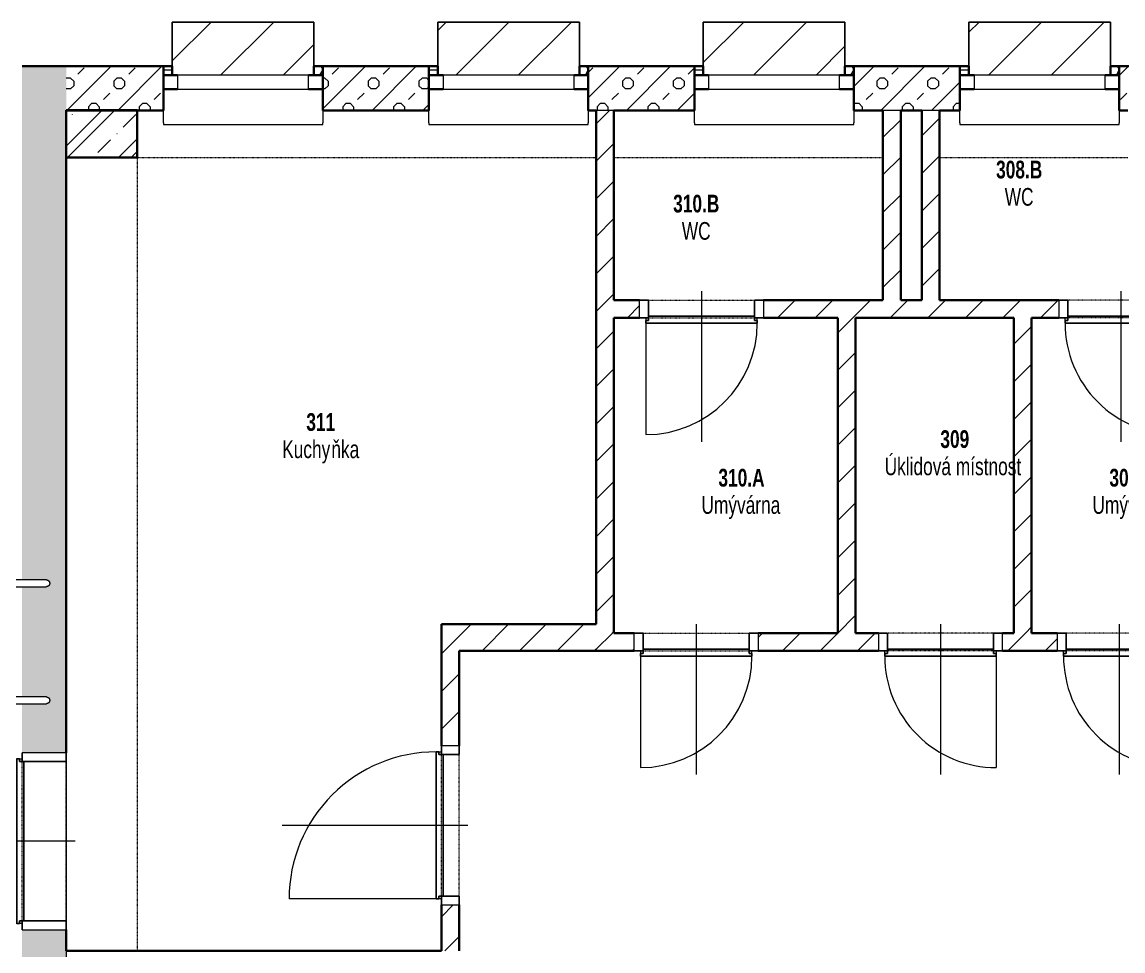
# Model space of a CAD drawing. Header units: millimetres. Extents: x -2861 to 222032, y -45352 to 20466.
# Drawn here: x 16562 to 22782, y -21143 to -15893 of the extents above; entities that cross this region are included whole.
import ezdxf

# ---------------------------------------------------------------- set-up
doc = ezdxf.new("R2010")
doc.units = ezdxf.units.MM
doc.linetypes.add('Dash dot dot', pattern=[5, 2, -1, 0, -1, 0, -1])
doc.linetypes.add('Čerchovaná se dvěma tečkami', pattern=[2.59, 1, -0.53, 0, -0.53, 0, -0.53])
for name, color, linetype, lineweight in [('A-AREA-IDEN', 2, 'Continuous', 9), ('A-DETL', 90, 'Continuous', 13), ('A-DOOR', 31, 'Continuous', 13), ('A-DOOR-FRAM', 31, 'Continuous', 25), ('A-GENM', 13, 'Continuous', 13), ('A-GLAZ', 151, 'Continuous', 13), ('A-WALL', 113, 'Continuous', 13), ('A-WALL-PATT', 111, 'Continuous', 35), ('Q-SPCQ', 91, 'Continuous', 13)]:
    doc.layers.add(name, color=color, linetype=linetype, lineweight=lineweight)
doc.styles.add('Arial_2', font='arial.ttf', dxfattribs={"width": 0.7, "height": 100})
doc.styles.add('Arial_B', font='arialbd.ttf', dxfattribs={"width": 0.7, "height": 100})
pattern_1 = [(45, (0, 0), (-106.066, 106.066), [])]

# ---------------------------------------------------------------- blocks, each defined once
blk = doc.blocks.new('DVERE_1k_oblozka - DD03_01_600x1970_koupelna-1549526-2NP_DEMOLICE A')
at = {"layer": 'A-DOOR'}
for p, q in [((0, 102.9), (0, -747.1)), ((-350, 52.9), (-300, 52.9)), ((-350, -47.1), (-350, 52.9)), ((-300, 52.9), (-300, -47.1)), ((300, 52.9), (350, 52.9)), ((300, -47.1), (300, 52.9)), ((350, 52.9), (350, -47.1)), ((-300, -47.1), (-350, -47.1)), ((-315, -47.1), (-315, -707.1)), ((350, -47.1), (300, -47.1)), ((315, -77.1), (315, -47.1)), ((205, -77.1), (-205, -77.1))]:
    blk.add_line(p, q, dxfattribs=at)
at = {"layer": 'A-DOOR', "linetype": 'Čerchovaná se dvěma tečkami'}
for p, q in [((-300, 52.9), (300, 52.9)), ((-300, -47.1), (300, -47.1))]:
    blk.add_line(p, q, dxfattribs=at)
at = {"layer": 'A-DOOR', "lineweight": 25}
for p, q in [((-315, -62.1), (-300, -62.1)), ((-315, -77.1), (-315, -62.1)), ((-300, -37.1), (300, -37.1)), ((-300, -62.1), (-300, -47.1)), ((300, -47.1), (300, -62.1)), ((300, -62.1), (315, -62.1)), ((315, -62.1), (315, -77.1)), ((315, -77.1), (-315, -77.1))]:
    blk.add_line(p, q, dxfattribs=at)
at = {"layer": 'A-DOOR'}
blk.add_arc((-315, -77.1), 630, 270, 0, dxfattribs=at)
at = {"layer": 'A-DOOR-FRAM'}
for p, q in [((-350, 52.9), (-300, 52.9)), ((-300, 52.9), (-300, -47.1)), ((300, -47.1), (300, 52.9)), ((350, 52.9), (300, 52.9)), ((-300, -47.1), (-350, -47.1)), ((300, -47.1), (350, -47.1))]:
    blk.add_line(p, q, dxfattribs=at)
blk = doc.blocks.new('DVERE_1k_oblozka - DD03_01_600x1970_koupelna-1549527-2NP_DEMOLICE A')
at = {"layer": 'A-DOOR'}
for p, q in [((0, -102.9), (0, 747.1)), ((-315, 47.1), (-315, 707.1)), ((205, 77.1), (-205, 77.1)), ((315, 77.1), (315, 47.1)), ((-300, 47.1), (-350, 47.1)), ((-350, 47.1), (-350, -52.9)), ((-300, -52.9), (-300, 47.1)), ((350, 47.1), (300, 47.1)), ((300, 47.1), (300, -52.9)), ((350, -52.9), (350, 47.1)), ((-350, -52.9), (-300, -52.9)), ((300, -52.9), (350, -52.9))]:
    blk.add_line(p, q, dxfattribs=at)
at = {"layer": 'A-DOOR', "lineweight": 25}
for p, q in [((315, 77.1), (-315, 77.1)), ((-315, 77.1), (-315, 62.1)), ((315, 62.1), (315, 77.1)), ((-315, 62.1), (-300, 62.1)), ((-300, 62.1), (-300, 47.1)), ((-300, 37.1), (300, 37.1)), ((300, 47.1), (300, 62.1)), ((300, 62.1), (315, 62.1))]:
    blk.add_line(p, q, dxfattribs=at)
at = {"layer": 'A-DOOR', "linetype": 'Čerchovaná se dvěma tečkami'}
for p, q in [((-300, 47.1), (300, 47.1)), ((-300, -52.9), (300, -52.9))]:
    blk.add_line(p, q, dxfattribs=at)
at = {"layer": 'A-DOOR'}
blk.add_arc((-315, 77.1), 630, 360, 90, dxfattribs=at)
at = {"layer": 'A-DOOR-FRAM'}
for p, q in [((-300, 47.1), (-350, 47.1)), ((-300, -52.9), (-300, 47.1)), ((300, 47.1), (300, -52.9)), ((300, 47.1), (350, 47.1)), ((-350, -52.9), (-300, -52.9)), ((350, -52.9), (300, -52.9))]:
    blk.add_line(p, q, dxfattribs=at)
blk = doc.blocks.new('OKNO_1k_nadsvetlik - OKNO_1k_nadsvetlik_900 x 1500-1969521-2NP_DEMOLICE A')
at = {"layer": 'A-GLAZ'}
h = blk.add_hatch(dxfattribs=at)
h.set_pattern_fill('FP_54', color=256, style=0, pattern_type=2)
h.set_pattern_definition([(0, (-22311.45, 16268.276), (75, 43.3), [50, -100]), (60, (-22261.45, 16268.276), (0.0011, 86.601905), [50, -100]), (300, (-22261.45, 16268.276), (74.9989, -43.301905), [50, -100])])
h.paths.add_polyline_path([(450, 75), (450, 126), (400, 126), (400, 75)])
h.paths.add_polyline_path([(-450, 75), (-400, 75), (-400, 126), (-450, 126), (-450, 125)])
at = {"layer": 'A-GLAZ', "lineweight": 35}
for p, q in [((-400, 126), (-450, 126)), ((-450, 126), (-450, 125)), ((-400, 75), (-400, 126)), ((400, 126), (400, 75)), ((450, 126), (400, 126)), ((450, 125), (450, 126)), ((-450, 75), (-400, 75)), ((-370, 75), (-450, 75)), ((450, 75), (370, 75)), ((400, 75), (450, 75)), ((-450, -5), (-370, -5)), ((370, -5), (450, -5))]:
    blk.add_line(p, q, dxfattribs=at)
at = {"layer": 'A-GLAZ'}
for p, q in [((370, 75), (-370, 75)), ((-370, 75), (-370, -5)), ((370, -5), (370, 75)), ((-370, -5), (370, -5))]:
    blk.add_line(p, q, dxfattribs=at)
blk = doc.blocks.new('parapet s nosem_vnitní - parapet s nosem_vnitní-1280301-2NP_DEMOLICE A')
at = {"layer": 'A-GENM'}
for p, q in [((-450, -190), (-450, -120)), ((450, -120), (450, -190)), ((-450, -190), (-450, -200)), ((-450, -200), (450, -200)), ((450, -200), (450, -190))]:
    blk.add_line(p, q, dxfattribs=at)
blk = doc.blocks.new('parapet_ext - parapet_ext-V32-2NP_DEMOLICE A')
at = {"layer": 'Q-SPCQ'}
h = blk.add_hatch(dxfattribs=at)
h.set_pattern_fill('FP_55', color=41, style=0, pattern_type=2)
h.set_pattern_definition([(45, (-22311.45, 16193.28), (-176.7767, 176.7767), [])])
h.paths.add_polyline_path([(-256, 0), (400, 0), (400, 300), (-400, 300), (-400, 0), (-370, 0)])
at = {"layer": 'Q-SPCQ', "color": 31, "lineweight": 25}
for p, q in [((-400, 51), (-400, 300)), ((-400, 300), (400, 300)), ((400, 300), (400, 51))]:
    blk.add_line(p, q, dxfattribs=at)
blk = doc.blocks.new('OKNO_1k_nadsvetlik - OKNO_1k_nadsvetlik_900 x 1500-V33-2NP_DEMOLICE A')
at = {"layer": 'A-GLAZ'}
h = blk.add_hatch(dxfattribs=at)
h.set_pattern_fill('FP_56', color=256, style=0, pattern_type=2)
h.set_pattern_definition([(0, (-20811.45, 16268.276), (75, 43.3), [50, -100]), (60, (-20761.45, 16268.276), (0.0011, 86.601905), [50, -100]), (300, (-20761.45, 16268.276), (74.9989, -43.301905), [50, -100])])
h.paths.add_polyline_path([(450, 75), (450, 126), (400, 126), (400, 75)])
h.paths.add_polyline_path([(-400, 75), (-400, 126), (-450, 126), (-450, 75)])
at = {"layer": 'A-GLAZ', "lineweight": 35}
for p, q in [((-400, 126), (-450, 126)), ((-450, 126), (-450, 125)), ((-400, 75), (-400, 126)), ((400, 126), (400, 75)), ((450, 126), (400, 126)), ((450, 125), (450, 126)), ((-450, 75), (-400, 75)), ((-370, 75), (-450, 75)), ((450, 75), (370, 75)), ((400, 75), (450, 75)), ((-450, -5), (-370, -5)), ((370, -5), (450, -5))]:
    blk.add_line(p, q, dxfattribs=at)
at = {"layer": 'A-GLAZ'}
for p, q in [((370, 75), (-370, 75)), ((-370, 75), (-370, -5)), ((370, -5), (370, 75)), ((-370, -5), (370, -5))]:
    blk.add_line(p, q, dxfattribs=at)
blk = doc.blocks.new('parapet_ext - parapet_ext-V34-2NP_DEMOLICE A')
at = {"layer": 'Q-SPCQ'}
h = blk.add_hatch(dxfattribs=at)
h.set_pattern_fill('FP_57', color=41, style=0, pattern_type=2)
h.set_pattern_definition([(45, (-20811.45, 16193.28), (-176.7767, 176.7767), [])])
h.paths.add_polyline_path([(370, 0), (400, 0), (400, 300), (-400, 300), (-400, 0), (-370, 0)])
at = {"layer": 'Q-SPCQ', "color": 31, "lineweight": 25}
for p, q in [((-400, 51), (-400, 300)), ((-400, 300), (400, 300)), ((400, 300), (400, 51))]:
    blk.add_line(p, q, dxfattribs=at)
blk = doc.blocks.new('OKNO_1k_nadsvetlik - OKNO_1k_nadsvetlik_900 x 1500-V35-2NP_DEMOLICE A')
at = {"layer": 'A-GLAZ'}
h = blk.add_hatch(dxfattribs=at)
h.set_pattern_fill('FP_58', color=256, style=0, pattern_type=2)
h.set_pattern_definition([(0, (-19311.45, 16268.276), (75, 43.3), [50, -100]), (60, (-19261.45, 16268.276), (0.0011, 86.601905), [50, -100]), (300, (-19261.45, 16268.276), (74.9989, -43.301905), [50, -100])])
h.paths.add_polyline_path([(450, 75), (450, 126), (400, 126), (400, 75)])
h.paths.add_polyline_path([(-400, 75), (-400, 126), (-450, 126), (-450, 75)])
at = {"layer": 'A-GLAZ', "lineweight": 35}
for p, q in [((-400, 126), (-450, 126)), ((-450, 126), (-450, 125)), ((-400, 75), (-400, 126)), ((400, 126), (400, 75)), ((450, 126), (400, 126)), ((450, 125), (450, 126)), ((-450, 75), (-400, 75)), ((-370, 75), (-450, 75)), ((450, 75), (370, 75)), ((400, 75), (450, 75)), ((-450, -5), (-370, -5)), ((370, -5), (450, -5))]:
    blk.add_line(p, q, dxfattribs=at)
at = {"layer": 'A-GLAZ'}
for p, q in [((370, 75), (-370, 75)), ((-370, 75), (-370, -5)), ((370, -5), (370, 75)), ((-370, -5), (370, -5))]:
    blk.add_line(p, q, dxfattribs=at)
blk = doc.blocks.new('parapet_ext - parapet_ext-V36-2NP_DEMOLICE A')
at = {"layer": 'Q-SPCQ'}
h = blk.add_hatch(dxfattribs=at)
h.set_pattern_fill('FP_59', color=41, style=0, pattern_type=2)
h.set_pattern_definition([(45, (-19311.45, 16193.28), (-176.7767, 176.7767), [])])
h.paths.add_polyline_path([(168.7, 0), (400, 0), (400, 300), (-400, 300), (-400, 0), (-370, 0)])
at = {"layer": 'Q-SPCQ', "color": 31, "lineweight": 25}
for p, q in [((-400, 51), (-400, 300)), ((-400, 300), (400, 300)), ((400, 300), (400, 51))]:
    blk.add_line(p, q, dxfattribs=at)
blk = doc.blocks.new('OKNO_1k_nadsvetlik - OKNO_1k_nadsvetlik_900 x 1500-V37-2NP_DEMOLICE A')
at = {"layer": 'A-GLAZ'}
h = blk.add_hatch(dxfattribs=at)
h.set_pattern_fill('FP_60', color=256, style=0, pattern_type=2)
h.set_pattern_definition([(0, (-17811.45, 16268.276), (75, 43.3), [50, -100]), (60, (-17761.45, 16268.276), (0.0011, 86.601905), [50, -100]), (300, (-17761.45, 16268.276), (74.9989, -43.301905), [50, -100])])
h.paths.add_polyline_path([(450, 75), (450, 126), (400, 126), (400, 75)])
h.paths.add_polyline_path([(-450, 75), (-400, 75), (-400, 126), (-450, 126), (-450, 125)])
at = {"layer": 'A-GLAZ', "lineweight": 35}
for p, q in [((-400, 126), (-450, 126)), ((-450, 126), (-450, 125)), ((-400, 75), (-400, 126)), ((400, 126), (400, 75)), ((450, 126), (400, 126)), ((450, 125), (450, 126)), ((-450, 75), (-400, 75)), ((-370, 75), (-450, 75)), ((450, 75), (370, 75)), ((400, 75), (450, 75)), ((-450, -5), (-370, -5)), ((370, -5), (450, -5))]:
    blk.add_line(p, q, dxfattribs=at)
at = {"layer": 'A-GLAZ'}
for p, q in [((370, 75), (-370, 75)), ((-370, 75), (-370, -5)), ((370, -5), (370, 75)), ((-370, -5), (370, -5))]:
    blk.add_line(p, q, dxfattribs=at)
blk = doc.blocks.new('parapet_ext - parapet_ext-V38-2NP_DEMOLICE A')
at = {"layer": 'Q-SPCQ'}
h = blk.add_hatch(dxfattribs=at)
h.set_pattern_fill('FP_61', color=41, style=0, pattern_type=2)
h.set_pattern_definition([(45, (-17811.45, 16193.28), (-176.7767, 176.7767), [])])
h.paths.add_polyline_path([(-48.2, 0), (400, 0), (400, 300), (-400, 300), (-400, 0), (-370, 0)])
at = {"layer": 'Q-SPCQ', "color": 31, "lineweight": 25}
for p, q in [((-400, 51), (-400, 300)), ((-400, 300), (400, 300)), ((400, 300), (400, 51))]:
    blk.add_line(p, q, dxfattribs=at)
blk = doc.blocks.new('Žebřík - Standardní 2-1244553-2NP_DEMOLICE A')
at = {"layer": 'Q-SPCQ', "color": 41}
for p, q in [((-349.7, 387.7), (-349.7, 0)), ((-330.6, 387.7), (-349.7, 387.7)), ((-311.6, 387.7), (-330.6, 387.7)), ((-311.6, 425.8), (-301.6, 425.8)), ((-311.6, 349.6), (-311.6, 425.8)), ((-311.6, 0), (-311.6, 387.7)), ((-301.6, 425.8), (-200, 425.8)), ((-301.6, 425.8), (-301.6, 349.6)), ((-200, 425.8), (-200, 349.6)), ((200, 397.7), (-200, 397.7)), ((-200, 377.7), (200, 377.7)), ((200, 425.8), (301.6, 425.8)), ((200, 425.8), (200, 349.6)), ((301.6, 425.8), (311.6, 425.8)), ((301.6, 349.6), (301.6, 425.8)), ((311.6, 425.8), (311.6, 349.6)), ((311.6, 387.7), (311.6, 0)), ((330.7, 387.7), (311.6, 387.7)), ((349.7, 387.7), (330.7, 387.7)), ((349.7, 0), (349.7, 387.7)), ((-301.6, 349.6), (-311.6, 349.6)), ((-200, 349.6), (-301.6, 349.6)), ((301.6, 349.6), (200, 349.6)), ((311.6, 349.6), (301.6, 349.6))]:
    blk.add_line(p, q, dxfattribs=at)
for points, knots in [([(-330.6, -19.1), (-332.3, -19.1), (-334.8, -18.7), (-338, -17.7), (-340.2, -16.5), (-341.9, -15.4), (-343.2, -14.3), (-344.4, -13.2), (-345.8, -11.6), (-347, -9.9), (-347.7, -8.4), (-348.3, -7.3), (-348.7, -6.1), (-349.1, -4.9), (-349.3, -3.7), (-349.6, -2.5), (-349.7, -1.2), (-349.7, -0.4), (-349.7, 0)], [0, 0, 0, 0, 0.0833333, 0.125, 0.1666667, 0.2083333, 0.2291667, 0.25, 0.2916667, 0.3333333, 0.3541667, 0.375, 0.3958333, 0.4166667, 0.4375, 0.4583333, 0.4791667, 0.5, 0.5, 0.5, 0.5]), ([(-311.6, 0), (-311.6, -0.4), (-311.6, -1.2), (-311.7, -2.5), (-312, -3.7), (-312.2, -4.9), (-312.6, -6.1), (-313, -7.3), (-313.6, -8.4), (-314.1, -9.5), (-314.8, -10.6), (-315.8, -11.9), (-316.9, -13.2), (-318.1, -14.3), (-319.4, -15.4), (-321.1, -16.5), (-323.3, -17.7), (-326.5, -18.7), (-329, -19.1), (-330.6, -19.1)], [0.5, 0.5, 0.5, 0.5, 0.5208333, 0.5416667, 0.5625, 0.5833333, 0.6041667, 0.625, 0.6458333, 0.6666667, 0.6875, 0.7083333, 0.75, 0.7708333, 0.7916667, 0.8333333, 0.875, 0.9166667, 1, 1, 1, 1]), ([(330.7, -19.1), (329, -19.1), (326.5, -18.7), (323.3, -17.7), (321.1, -16.5), (319.4, -15.4), (318.1, -14.3), (316.9, -13.2), (315.5, -11.6), (314.3, -9.9), (313.6, -8.4), (313, -7.3), (312.6, -6.1), (312.2, -4.9), (312, -3.7), (311.7, -2.5), (311.6, -1.2), (311.6, -0.4), (311.6, 0)], [0, 0, 0, 0, 0.0833333, 0.125, 0.1666667, 0.2083333, 0.2291667, 0.25, 0.2916667, 0.3333333, 0.3541667, 0.375, 0.3958333, 0.4166667, 0.4375, 0.4583333, 0.4791667, 0.5, 0.5, 0.5, 0.5]), ([(349.7, 0), (349.7, -0.4), (349.7, -1.2), (349.6, -2.5), (349.3, -3.7), (349.1, -4.9), (348.7, -6.1), (348.3, -7.3), (347.7, -8.4), (347.2, -9.5), (346.5, -10.6), (345.5, -11.9), (344.4, -13.2), (343.2, -14.3), (341.9, -15.4), (340.2, -16.5), (338, -17.7), (334.8, -18.7), (332.3, -19.1), (330.7, -19.1)], [0.5, 0.5, 0.5, 0.5, 0.5208333, 0.5416667, 0.5625, 0.5833333, 0.6041667, 0.625, 0.6458333, 0.6666667, 0.6875, 0.7083333, 0.75, 0.7708333, 0.7916667, 0.8333333, 0.875, 0.9166667, 1, 1, 1, 1])]:
    blk.add_open_spline(points, degree=3, knots=knots, dxfattribs=at)
blk = doc.blocks.new('DVERE_1k_oblozka - DD03_01_600x1970_koupelna-1549511-2NP_DEMOLICE A')
at = {"layer": 'A-DOOR'}
for p, q in [((0, 102.9), (0, -747.1)), ((-350, 52.9), (-300, 52.9)), ((-350, -47.1), (-350, 52.9)), ((-300, 52.9), (-300, -47.1)), ((300, 52.9), (350, 52.9)), ((300, -47.1), (300, 52.9)), ((350, 52.9), (350, -47.1)), ((-300, -47.1), (-350, -47.1)), ((-315, -47.1), (-315, -707.1)), ((350, -47.1), (300, -47.1)), ((315, -77.1), (315, -47.1)), ((205, -77.1), (-205, -77.1))]:
    blk.add_line(p, q, dxfattribs=at)
at = {"layer": 'A-DOOR', "linetype": 'Čerchovaná se dvěma tečkami'}
for p, q in [((-300, 52.9), (300, 52.9)), ((-300, -47.1), (300, -47.1))]:
    blk.add_line(p, q, dxfattribs=at)
at = {"layer": 'A-DOOR', "lineweight": 25}
for p, q in [((-315, -62.1), (-300, -62.1)), ((-315, -77.1), (-315, -62.1)), ((-300, -37.1), (300, -37.1)), ((-300, -62.1), (-300, -47.1)), ((300, -47.1), (300, -62.1)), ((300, -62.1), (315, -62.1)), ((315, -62.1), (315, -77.1)), ((315, -77.1), (-315, -77.1))]:
    blk.add_line(p, q, dxfattribs=at)
at = {"layer": 'A-DOOR'}
blk.add_arc((-315, -77.1), 630, 270, 0, dxfattribs=at)
at = {"layer": 'A-DOOR-FRAM'}
for p, q in [((-350, 52.9), (-300, 52.9)), ((-300, 52.9), (-300, -47.1)), ((300, -47.1), (300, 52.9)), ((350, 52.9), (300, 52.9)), ((-300, -47.1), (-350, -47.1)), ((300, -47.1), (350, -47.1))]:
    blk.add_line(p, q, dxfattribs=at)
blk = doc.blocks.new('DVERE_1k_oblozka - DD03_01_600x1970_koupelna-1549509-2NP_DEMOLICE A')
at = {"layer": 'A-DOOR'}
for p, q in [((0, -102.9), (0, 747.1)), ((-315, 47.1), (-315, 707.1)), ((205, 77.1), (-205, 77.1)), ((315, 77.1), (315, 47.1)), ((-300, 47.1), (-350, 47.1)), ((-350, 47.1), (-350, -52.9)), ((-300, -52.9), (-300, 47.1)), ((350, 47.1), (300, 47.1)), ((300, 47.1), (300, -52.9)), ((350, -52.9), (350, 47.1)), ((-350, -52.9), (-300, -52.9)), ((300, -52.9), (350, -52.9))]:
    blk.add_line(p, q, dxfattribs=at)
at = {"layer": 'A-DOOR', "lineweight": 25}
for p, q in [((315, 77.1), (-315, 77.1)), ((-315, 77.1), (-315, 62.1)), ((315, 62.1), (315, 77.1)), ((-315, 62.1), (-300, 62.1)), ((-300, 62.1), (-300, 47.1)), ((-300, 37.1), (300, 37.1)), ((300, 47.1), (300, 62.1)), ((300, 62.1), (315, 62.1))]:
    blk.add_line(p, q, dxfattribs=at)
at = {"layer": 'A-DOOR', "linetype": 'Čerchovaná se dvěma tečkami'}
for p, q in [((-300, 47.1), (300, 47.1)), ((-300, -52.9), (300, -52.9))]:
    blk.add_line(p, q, dxfattribs=at)
at = {"layer": 'A-DOOR'}
blk.add_arc((-315, 77.1), 630, 360, 90, dxfattribs=at)
at = {"layer": 'A-DOOR-FRAM'}
for p, q in [((-300, 47.1), (-350, 47.1)), ((-300, -52.9), (-300, 47.1)), ((300, 47.1), (300, -52.9)), ((300, 47.1), (350, 47.1)), ((-350, -52.9), (-300, -52.9)), ((350, -52.9), (300, -52.9))]:
    blk.add_line(p, q, dxfattribs=at)
blk = doc.blocks.new('DVERE_1k_oblozka - DD03_01_800x1970_koupelna-1549513-2NP_DEMOLICE A')
at = {"layer": 'A-DOOR'}
for p, q in [((0, -102.9), (0, 947.1)), ((-415, 47.1), (-415, 907.1)), ((305, 77.1), (-305, 77.1)), ((415, 77.1), (415, 47.1)), ((-400, 47.1), (-450, 47.1)), ((-450, 47.1), (-450, -52.9)), ((-400, -52.9), (-400, 47.1)), ((450, 47.1), (400, 47.1)), ((400, 47.1), (400, -52.9)), ((450, -52.9), (450, 47.1)), ((-450, -52.9), (-400, -52.9)), ((400, -52.9), (450, -52.9))]:
    blk.add_line(p, q, dxfattribs=at)
at = {"layer": 'A-DOOR', "lineweight": 25}
for p, q in [((415, 77.1), (-415, 77.1)), ((-415, 77.1), (-415, 62.1)), ((415, 62.1), (415, 77.1)), ((-415, 62.1), (-400, 62.1)), ((-400, 62.1), (-400, 47.1)), ((-400, 37.1), (400, 37.1)), ((400, 47.1), (400, 62.1)), ((400, 62.1), (415, 62.1))]:
    blk.add_line(p, q, dxfattribs=at)
at = {"layer": 'A-DOOR', "linetype": 'Čerchovaná se dvěma tečkami'}
for p, q in [((-400, 47.1), (400, 47.1)), ((-400, -52.9), (400, -52.9))]:
    blk.add_line(p, q, dxfattribs=at)
at = {"layer": 'A-DOOR'}
blk.add_arc((-415, 77.1), 830, 360, 90, dxfattribs=at)
at = {"layer": 'A-DOOR-FRAM'}
for p, q in [((-400, 47.1), (-450, 47.1)), ((-400, -52.9), (-400, 47.1)), ((400, 47.1), (400, -52.9)), ((400, 47.1), (450, 47.1)), ((-450, -52.9), (-400, -52.9)), ((450, -52.9), (400, -52.9))]:
    blk.add_line(p, q, dxfattribs=at)
blk = doc.blocks.new('DVERE_1k_oblozka - DD03_01_900x1970_koupelna-1549490-2NP_DEMOLICE A')
at = {"layer": 'A-DOOR'}
for p, q in [((0, -177.9), (0, 1122.1)), ((-465, 122.1), (-465, 1082.1)), ((355, 152.1), (-355, 152.1)), ((465, 152.1), (465, 122.1)), ((-450, 122.1), (-500, 122.1)), ((-500, 122.1), (-500, -127.9)), ((-450, -127.9), (-450, 122.1)), ((500, 122.1), (450, 122.1)), ((450, 122.1), (450, -127.9)), ((500, -127.9), (500, 122.1)), ((-500, -127.9), (-450, -127.9)), ((450, -127.9), (500, -127.9))]:
    blk.add_line(p, q, dxfattribs=at)
at = {"layer": 'A-DOOR', "lineweight": 25}
for p, q in [((465, 152.1), (-465, 152.1)), ((-465, 152.1), (-465, 137.1)), ((-465, 137.1), (-450, 137.1)), ((-450, 137.1), (-450, 122.1)), ((450, 122.1), (450, 137.1)), ((450, 137.1), (465, 137.1)), ((465, 137.1), (465, 152.1)), ((-450, 112.1), (450, 112.1))]:
    blk.add_line(p, q, dxfattribs=at)
at = {"layer": 'A-DOOR', "linetype": 'Čerchovaná se dvěma tečkami'}
for p, q in [((-450, 122.1), (450, 122.1)), ((-450, -127.9), (450, -127.9))]:
    blk.add_line(p, q, dxfattribs=at)
at = {"layer": 'A-DOOR'}
blk.add_arc((-465, 152.1), 930, 360, 90, dxfattribs=at)
at = {"layer": 'A-DOOR-FRAM'}
for p, q in [((-450, 122.1), (-500, 122.1)), ((-450, -127.9), (-450, 122.1)), ((450, 122.1), (450, -127.9)), ((450, 122.1), (500, 122.1)), ((-500, -127.9), (-450, -127.9)), ((500, -127.9), (450, -127.9))]:
    blk.add_line(p, q, dxfattribs=at)

msp = doc.modelspace()

# ---------------------------------------------------------------- hatches: boundary and pattern name
at = {"layer": 'A-WALL-PATT', "lineweight": 13}
h = msp.add_hatch(dxfattribs=at)
h.set_pattern_fill('FP_10', color=256, angle=45, style=0, pattern_type=2)
h.set_pattern_definition([(315, (16562.46, -19693.17), (143.684, 143.684), []), (270, (16629.76, -19922.11), (143.684, -143.684), [25.4, -261.968]), (315, (16629.76, -19947.51), (143.684, 143.684), [25.4, -177.8]), (360, (16647.72, -19965.47), (143.684, 143.684), [25.4, -261.968]), (45, (16673.12, -19965.47), (-143.684, 143.684), [25.4, -177.8]), (270, (16691.08, -19922.11), (143.684, -143.684), [25.4, -261.968]), (315, (16673.12, -19904.15), (143.684, 143.684), [25.4, -177.8]), (360, (16647.72, -19904.15), (143.684, 143.684), [25.4, -261.968]), (45, (16629.76, -19922.11), (-143.684, 143.684), [25.4, -177.8]), (315, (16714.3, -19988.7), (143.684, 143.684), [50.8, -152.4])])
h.paths.add_polyline_path([(16687.5, -23099.4), (16812.5, -23099.4), (16812.5, -21022.5), (16562.5, -21022.5), (16562.5, -23099.4)])
h.paths.add_polyline_path([(16562.5, -20022.5), (16812.5, -20022.5), (16812.5, -16143.3), (16562.5, -16143.3), (16562.5, -19045.8), (16702.8, -19046.1), (16705.1, -19046.4), (16709.7, -19048.3), (16713.6, -19051.4), (16716.7, -19055.3), (16718.6, -19059.9), (16719.2, -19064.8), (16718.6, -19069.8), (16715.3, -19076.1), (16713.6, -19078.3), (16709.7, -19081.3), (16705.1, -19083.2), (16696.5, -19083.9), (16562.5, -19083.9), (16562.5, -19707.1), (16702.8, -19707.4), (16705.1, -19707.7), (16709.7, -19709.6), (16713.6, -19712.7), (16716.7, -19716.6), (16718.6, -19721.2), (16719.2, -19726.1), (16718.6, -19731.1), (16716.7, -19735.7), (16713.6, -19739.6), (16709.7, -19742.6), (16705.1, -19744.5), (16696.5, -19745.2), (16562.5, -19745.2), (16562.5, -19749.2)])
h = msp.add_hatch(dxfattribs=at)
h.set_pattern_fill('FP_11', color=256, angle=-315, style=0, pattern_type=2)
h.set_pattern_definition([(225, (19939.53, -16143.28), (143.684, -143.684), []), (180, (19710.58, -16210.58), (-143.684, -143.684), [25.4, -261.968]), (225, (19685.18, -16210.58), (143.684, -143.684), [25.4, -177.8]), (270, (19667.22, -16228.54), (143.684, -143.684), [25.4, -261.968]), (315, (19667.22, -16253.94), (143.684, 143.684), [25.4, -177.8]), (180, (19710.58, -16271.9), (-143.684, -143.684), [25.4, -261.968]), (225, (19728.54, -16253.94), (143.684, -143.684), [25.4, -177.8]), (270, (19728.54, -16228.54), (143.684, -143.684), [25.4, -261.968]), (315, (19710.58, -16210.58), (143.684, 143.684), [25.4, -177.8]), (225, (19644, -16295.12), (143.684, -143.684), [50.8, -152.4])])
h.paths.add_polyline_path([(21746.5, -16393.3), (21861.5, -16393.3), (21861.5, -16143.3), (21261.5, -16143.3), (21261.5, -16393.3), (21646.5, -16393.3)])
h.paths.add_polyline_path([(23210.3, -16393.3), (23210.3, -16143.3), (22761.5, -16143.3), (22761.5, -16393.3), (22913.9, -16393.3)])
h.paths.add_polyline_path([(19761.5, -16393.3), (20361.5, -16393.3), (20361.5, -16143.3), (19761.5, -16143.3)])
h.paths.add_polyline_path([(18861.5, -16393.3), (18861.5, -16143.3), (18261.5, -16143.3), (18261.5, -16393.3), (18621.7, -16393.3)])
h.paths.add_polyline_path([(16904.8, -16393.3), (17361.5, -16393.3), (17361.5, -16143.3), (16812.5, -16143.3), (16812.5, -16393.3)])
h = msp.add_hatch(dxfattribs=at)
h.set_pattern_fill('FP_51', color=256, angle=45, style=0, pattern_type=2)
h.set_pattern_definition([(45, (0, 0), (-179.605, 179.605), []), (45, (71.84, -6e-14), (-179.605, 179.605), []), (45, (215.53, -2e-13), (-107.763, 251.4472), [101.6, -50.8, 1.676, -49.124])])
h.paths.add_polyline_path([(16812.5, -16658.3), (17212.5, -16658.3), (17212.5, -16390.8), (16812.5, -16390.8)])
h = msp.add_hatch(dxfattribs=at)
h.set_pattern_fill('FP_4', color=256, style=0, pattern_type=2)
h.set_pattern_definition(pattern_1)
h.paths.add_polyline_path([(19906.5, -19346.3), (19906.5, -16393.3), (19806.5, -16393.3), (19806.5, -19346.3)])
h = msp.add_hatch(dxfattribs=at)
h.set_pattern_fill('FP_4', color=256, style=0, pattern_type=2)
h.set_pattern_definition(pattern_1)
h.paths.add_polyline_path([(21526.5, -17464.7), (21526.5, -16393.3), (21426.5, -16393.3), (21426.5, -17464.7)])
h = msp.add_hatch(dxfattribs=at)
h.set_pattern_fill('FP_4', color=256, style=0, pattern_type=2)
h.set_pattern_definition(pattern_1)
h.paths.add_polyline_path([(21746.5, -17464.7), (21746.5, -16393.3), (21646.5, -16393.3), (21646.5, -17464.7)])
h = msp.add_hatch(dxfattribs=at)
h.set_pattern_fill('FP_4', color=256, style=0, pattern_type=2)
h.set_pattern_definition(pattern_1)
h.paths.add_polyline_path([(23210.3, -17564.7), (23210.3, -17464.7), (23120.3, -17464.7), (23120.3, -17564.7)])
h.paths.add_polyline_path([(22420.3, -17564.7), (22420.3, -17464.7), (20751.5, -17464.7), (20751.5, -17564.7), (22266.5, -17564.7)])
h.paths.add_polyline_path([(20051.5, -17564.7), (20051.5, -17464.7), (19906.5, -17464.7), (19906.5, -17564.7)])
h = msp.add_hatch(dxfattribs=at)
h.set_pattern_fill('FP_4', color=256, style=0, pattern_type=2)
h.set_pattern_definition(pattern_1)
h.paths.add_polyline_path([(21171.5, -19346.3), (21271.5, -19346.3), (21271.5, -17564.7), (21171.5, -17564.7)])
h = msp.add_hatch(dxfattribs=at)
h.set_pattern_fill('FP_4', color=256, style=0, pattern_type=2)
h.set_pattern_definition(pattern_1)
h.paths.add_polyline_path([(22266.5, -19346.3), (22266.5, -17564.7), (22166.5, -17564.7), (22166.5, -19346.3)])
h = msp.add_hatch(dxfattribs=at)
h.set_pattern_fill('FP_4', color=256, style=0, pattern_type=2)
h.set_pattern_definition(pattern_1)
h.paths.add_polyline_path([(19806.5, -19446.3), (19806.5, -19296.3), (18931.6, -19296.3), (18931.6, -19446.3), (19480.1, -19446.3)])
h = msp.add_hatch(dxfattribs=at)
h.set_pattern_fill('FP_4', color=256, style=0, pattern_type=2)
h.set_pattern_definition(pattern_1)
h.paths.add_polyline_path([(23111.5, -19446.3), (23491.1, -19446.3), (23491.1, -19346.3), (23111.5, -19346.3), (23111.5, -19412.6)])
h.paths.add_polyline_path([(22101.5, -19446.3), (22411.5, -19446.3), (22411.5, -19346.3), (22101.5, -19346.3), (22101.5, -19412.6)])
h.paths.add_polyline_path([(20721.5, -19446.3), (21401.5, -19446.3), (21401.5, -19346.3), (20721.5, -19346.3), (20721.5, -19412.6)])
h.paths.add_polyline_path([(20021.5, -19446.3), (20021.5, -19346.3), (19806.5, -19346.3), (19806.5, -19446.3)])
h = msp.add_hatch(dxfattribs=at)
h.set_pattern_fill('FP_4', color=256, style=0, pattern_type=2)
h.set_pattern_definition(pattern_1)
h.paths.add_polyline_path([(19031.6, -21142.5), (19031.6, -20882.5), (18931.6, -20882.5), (18931.6, -21142.5)])
h.paths.add_polyline_path([(19031.6, -19982.5), (19031.6, -19446.3), (18931.6, -19446.3), (18931.6, -19982.5)])

# ---------------------------------------------------------------- linework, layer by layer
at = {"layer": 'A-DETL', "linetype": 'Dash dot dot'}
for p, q in [((17212.5, -16658.3), (19806.5, -16658.3)), ((17212.5, -16658.3), (17212.5, -21142.5)), ((19906.5, -16658.3), (21426.5, -16658.3)), ((21746.5, -16658.3), (22810.3, -16658.3))]:
    msp.add_line(p, q, dxfattribs=at)
at = {"layer": 'A-WALL', "lineweight": 35}
for p, q in [((17361.5, -16143.3), (16562.5, -16143.3)), ((17361.5, -16393.3), (17361.5, -16143.3)), ((18861.5, -16143.3), (18261.5, -16143.3)), ((18261.5, -16143.3), (18261.5, -16393.3)), ((18861.5, -16393.3), (18861.5, -16143.3)), ((20361.5, -16143.3), (19761.5, -16143.3)), ((19761.5, -16143.3), (19761.5, -16393.3)), ((20361.5, -16393.3), (20361.5, -16143.3)), ((21861.5, -16143.3), (21261.5, -16143.3)), ((21261.5, -16143.3), (21261.5, -16393.3)), ((21861.5, -16393.3), (21861.5, -16143.3)), ((23460.3, -16143.3), (22761.5, -16143.3)), ((22761.5, -16143.3), (22761.5, -16393.3)), ((16812.5, -16390.8), (16812.5, -20022.5)), ((17212.5, -16390.8), (16812.5, -16390.8)), ((16812.5, -16393.3), (17361.5, -16393.3)), ((17212.5, -16658.3), (17212.5, -16390.8)), ((18261.5, -16393.3), (18861.5, -16393.3)), ((19761.5, -16393.3), (19806.5, -16393.3)), ((19806.5, -16393.3), (19806.5, -19296.3)), ((19906.5, -16393.3), (20361.5, -16393.3)), ((19906.5, -17464.7), (19906.5, -16393.3)), ((21261.5, -16393.3), (21426.5, -16393.3)), ((21426.5, -16393.3), (21426.5, -17464.7)), ((21526.5, -16393.3), (21646.5, -16393.3)), ((21526.5, -17464.7), (21526.5, -16393.3)), ((21646.5, -16393.3), (21646.5, -17464.7)), ((21746.5, -16393.3), (21861.5, -16393.3)), ((21746.5, -17464.7), (21746.5, -16393.3)), ((22761.5, -16393.3), (22810.3, -16393.3)), ((16812.5, -16658.3), (17212.5, -16658.3)), ((20051.5, -17464.7), (19906.5, -17464.7)), ((21426.5, -17464.7), (20751.5, -17464.7)), ((21646.5, -17464.7), (21526.5, -17464.7)), ((22420.3, -17464.7), (21746.5, -17464.7)), ((19906.5, -17564.7), (20051.5, -17564.7)), ((19906.5, -19346.3), (19906.5, -17564.7)), ((20751.5, -17564.7), (21171.5, -17564.7)), ((21171.5, -17564.7), (21171.5, -19346.3)), ((21271.5, -19346.3), (21271.5, -17564.7)), ((21271.5, -17564.7), (22166.5, -17564.7)), ((22166.5, -17564.7), (22166.5, -19346.3)), ((22266.5, -19346.3), (22266.5, -17564.7)), ((22266.5, -17564.7), (22420.3, -17564.7)), ((19806.5, -19296.3), (18931.6, -19296.3)), ((18931.6, -19296.3), (18931.6, -19982.5)), ((20021.5, -19346.3), (19906.5, -19346.3)), ((21171.5, -19346.3), (20721.5, -19346.3)), ((21401.5, -19346.3), (21271.5, -19346.3)), ((22166.5, -19346.3), (22101.5, -19346.3)), ((22411.5, -19346.3), (22266.5, -19346.3)), ((19031.6, -19446.3), (20021.5, -19446.3)), ((19031.6, -19982.5), (19031.6, -19446.3)), ((20721.5, -19446.3), (21401.5, -19446.3)), ((22101.5, -19446.3), (22411.5, -19446.3)), ((18931.6, -20882.5), (18931.6, -21142.5)), ((19031.6, -21142.5), (19031.6, -20882.5)), ((16812.5, -21142.5), (16812.5, -21022.5)), ((18931.6, -21142.5), (16812.5, -21142.5))]:
    msp.add_line(p, q, dxfattribs=at)
at = {"layer": 'A-WALL'}
for p, q in [((19906.5, -16393.3), (19806.5, -16393.3)), ((21526.5, -16393.3), (21426.5, -16393.3)), ((21746.5, -16393.3), (21646.5, -16393.3)), ((16812.5, -20072.5), (16812.5, -20972.5)), ((16812.5, -21142.5), (16812.5, -21292.5))]:
    msp.add_line(p, q, dxfattribs=at)

# ---------------------------------------------------------------- block references
at = {"layer": 'A-DOOR'}
for name, p in [('DVERE_1k_oblozka - DD03_01_600x1970_koupelna-1549511-2NP_DEMOLICE A', (20401.5, -17517.6)), ('DVERE_1k_oblozka - DD03_01_600x1970_koupelna-1549526-2NP_DEMOLICE A', (20371.5, -19399.1))]:
    msp.add_blockref(name, p, dxfattribs=at)
for name, p, rotation in [('DVERE_1k_oblozka - DD03_01_600x1970_koupelna-1549509-2NP_DEMOLICE A', (22770.3, -17517.6), 180), ('DVERE_1k_oblozka - DD03_01_600x1970_koupelna-1549527-2NP_DEMOLICE A', (21751.5, -19399.1), 180), ('DVERE_1k_oblozka - DD03_01_600x1970_koupelna-1549527-2NP_DEMOLICE A', (22761.5, -19399.1), 180), ('DVERE_1k_oblozka - DD03_01_900x1970_koupelna-1549490-2NP_DEMOLICE A', (16684.6, -20522.5), 90), ('DVERE_1k_oblozka - DD03_01_800x1970_koupelna-1549513-2NP_DEMOLICE A', (18978.7, -20432.5), 89.99999999999993)]:
    msp.add_blockref(name, p, dxfattribs=dict(at, rotation=rotation))
at = {"layer": 'A-GENM'}
for p in [(17811.5, -16273.3), (19311.5, -16273.3), (20811.5, -16273.3), (22311.5, -16273.3)]:
    msp.add_blockref('parapet s nosem_vnitní - parapet s nosem_vnitní-1280301-2NP_DEMOLICE A', p, dxfattribs=at)
at = {"layer": 'A-GLAZ'}
for name, p in [('OKNO_1k_nadsvetlik - OKNO_1k_nadsvetlik_900 x 1500-V37-2NP_DEMOLICE A', (17811.5, -16268.3)), ('OKNO_1k_nadsvetlik - OKNO_1k_nadsvetlik_900 x 1500-V35-2NP_DEMOLICE A', (19311.5, -16268.3)), ('OKNO_1k_nadsvetlik - OKNO_1k_nadsvetlik_900 x 1500-V33-2NP_DEMOLICE A', (20811.5, -16268.3)), ('OKNO_1k_nadsvetlik - OKNO_1k_nadsvetlik_900 x 1500-1969521-2NP_DEMOLICE A', (22311.5, -16268.3))]:
    msp.add_blockref(name, p, dxfattribs=at)
at = {"layer": 'Q-SPCQ', "color": 31, "lineweight": 25}
for name, p in [('parapet_ext - parapet_ext-V38-2NP_DEMOLICE A', (17811.5, -16193.3)), ('parapet_ext - parapet_ext-V36-2NP_DEMOLICE A', (19311.5, -16193.3)), ('parapet_ext - parapet_ext-V34-2NP_DEMOLICE A', (20811.5, -16193.3)), ('parapet_ext - parapet_ext-V32-2NP_DEMOLICE A', (22311.5, -16193.3))]:
    msp.add_blockref(name, p, dxfattribs=at)
at = {"layer": 'Q-SPCQ', "color": 41, "rotation": 90}
msp.add_blockref('Žebřík - Standardní 2-1244553-2NP_DEMOLICE A', (16700.2, -19395.5), dxfattribs=at)

# ---------------------------------------------------------------- texts
at = {"layer": 'A-AREA-IDEN', "lineweight": 18, "char_height": 100, "attachment_point": 1}
for s, insert, width, style in [('308.B', (22065.6, -16677.1), 322.679, 'Arial_B'), ('WC', (22114.4, -16831.3), 204.831, 'Arial_2'), ('310.B', (20241.2, -16869.4), 322.679, 'Arial_B'), ('WC', (20290, -17023.6), 204.831, 'Arial_2'), ('311', (18168.7, -18103.4), 202.025, 'Arial_B'), ('309', (21750.7, -18200), 202.025, 'Arial_B'), ('Kuchy', (18032.2, -18257.6), 336.709, 'Arial_2'), ('ňka', (18310, -18257.6), 196.413, 'Arial_2'), ('Úklidová místnost', (21435.9, -18354.1), 965.232, 'Arial_2'), ('310.A', (20496.8, -18418.2), 322.679, 'Arial_B'), ('308.A', (22705.8, -18418.2), 322.679, 'Arial_B'), ('Umývárna', (20400.9, -18572.3), 555.569, 'Arial_2'), ('Umývárna', (22609.9, -18572.3), 555.569, 'Arial_2')]:
    msp.add_mtext(s, dxfattribs=dict(at, insert=insert, width=width, style=style))

doc.saveas('drawing.dxf')
